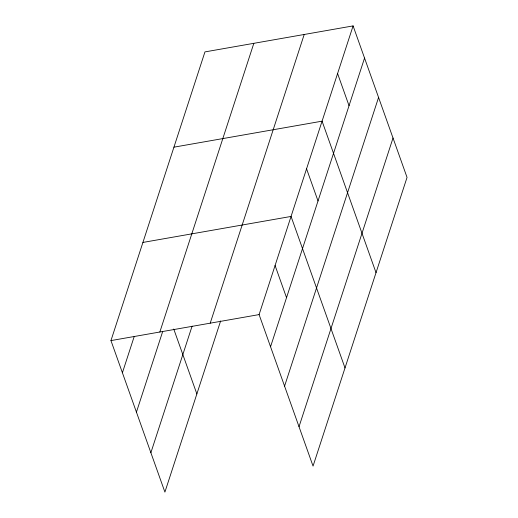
<?xml version="1.0" encoding="UTF-8"?>
<svg xmlns="http://www.w3.org/2000/svg" width="518" height="518" viewBox="0 0 518 518"><rect width="100%" height="100%" fill="white"/><g stroke="black" fill="none" stroke-linecap="round" stroke-linejoin="round"><path stroke-width="0.78" d="M220.629 320.959L164.905 492.1L110.956 340.591L204.953 51.904L353.095 25.9L407.044 177.409L313.047 466.096L259.097 314.594L353.095 25.9M122.41 372.759L134.143 336.713M159.842 332.012L253.839 43.318M136.435 412.14L162.652 331.624M150.88 452.719L192.094 326.133M210.211 323.174L304.208 34.479M270.551 346.756L364.549 58.061M284.576 386.137L378.567 97.449M299.022 426.715L393.02 138.021M173.931 147.17L322.073 121.167L376.023 272.675M142.916 242.437L291.058 216.44L345.007 367.942M110.956 340.591L259.097 314.594M337.587 73.537L349.035 105.698M306.565 168.803L318.02 200.965M275.077 265.514L286.532 297.675M173.744 329.014L196.866 393.945"/></g></svg>
